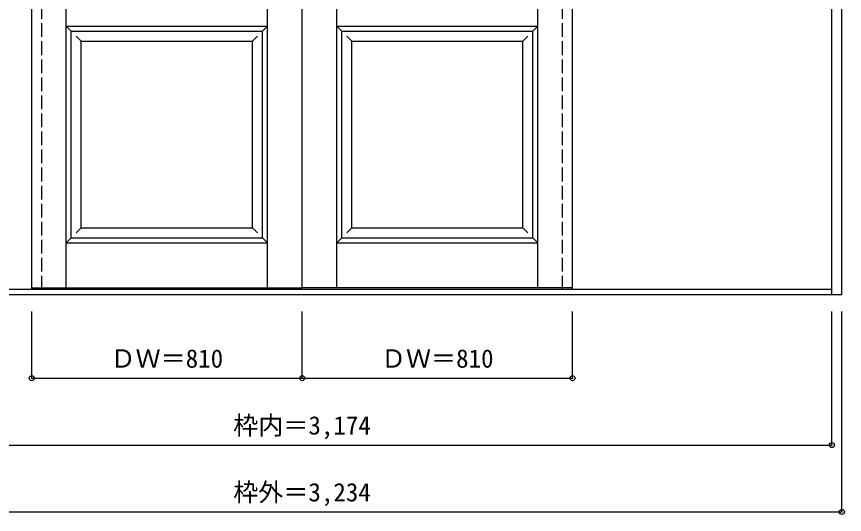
# Model space of a CAD drawing. Units: millimetres, scale not verified. Extents: x -2126 to 1660, y -1991 to 921.
# Drawn here: x -820 to 1660, y -1991 to -502 of the extents above; entities that cross this region are included whole.
import ezdxf
from ezdxf.enums import TextEntityAlignment as Align

# ---------------------------------------------------------------- set-up
doc = ezdxf.new("R2010")
doc.units = ezdxf.units.MM
doc.header["$LTSCALE"] = 30
doc.header["$PDMODE"] = 32
doc.header["$PDSIZE"] = 15
doc.linetypes.add('DASHED1', pattern=[1.8, 1.2, -0.6])
doc.layers.add('0-0', color=4, linetype='DASHED1')
doc.layers.add('0-1_寸法', color=7, linetype='Continuous')
doc.styles.add('ＭＳ ゴシック', font='')
doc.styles.get('ＭＳ ゴシック').set_extended_font_data('MS Gothic')

msp = doc.modelspace()

# ---------------------------------------------------------------- linework, layer by layer
at = {"layer": '0-0', "color": 3, "linetype": 'Continuous'}
for p, q in [((1622.33, -1333.65), (1622.33, 913.35)), ((1652.33, -1333.65), (1652.33, 913.35)), ((-774.67, -1313.65), (-774.67, 869.35)), ((35.33, -1313.65), (35.33, 869.35)), ((845.33, -1313.65), (845.33, 869.35)), ((-656.17, -545.65), (-83.17, -545.65)), ((-656.17, -1163.65), (-656.17, -545.65)), ((-83.17, -1163.65), (-83.17, -545.65)), ((153.83, -545.65), (726.83, -545.65)), ((153.83, -1163.65), (153.83, -545.65)), ((726.83, -1163.65), (726.83, -545.65)), ((-656.17, -1163.65), (-83.17, -1163.65)), ((153.83, -1163.65), (726.83, -1163.65)), ((-774.67, -1313.65), (35.33, -1313.65)), ((845.33, -1313.65), (35.33, -1313.65)), ((1652.33, -1333.65), (-1581.67, -1333.65)), ((1622.33, -1318.65), (-1551.67, -1318.65))]:
    msp.add_line(p, q, dxfattribs=at)
at = {"layer": '0-0'}
for p, q in [((-774.67, -1318.65), (-774.67, 877.35)), ((-744.67, -1318.65), (-744.67, 877.35)), ((-744.67, -1313.65), (-744.67, 869.35)), ((815.33, -1318.65), (815.33, 877.35)), ((815.33, -1313.65), (815.33, 869.35)), ((845.33, -1318.65), (845.33, 877.35))]:
    msp.add_line(p, q, dxfattribs=at)
at = {"layer": '0-0', "color": 7, "linetype": 'Continuous'}
for p, q in [((-671.17, -1313.65), (-671.17, 869.35)), ((-68.17, -1313.65), (-68.17, 869.35)), ((138.83, -1313.65), (138.83, 869.35)), ((741.83, -1313.65), (741.83, 869.35)), ((-671.17, -530.65), (-656.17, -545.65)), ((-671.17, -530.65), (-68.17, -530.65)), ((-68.17, -530.65), (-83.17, -545.65)), ((138.83, -530.65), (153.83, -545.65)), ((138.83, -530.65), (741.83, -530.65)), ((741.83, -530.65), (726.83, -545.65)), ((-641.17, -560.65), (-626.17, -575.65)), ((-98.17, -560.65), (-113.17, -575.65)), ((168.83, -560.65), (183.83, -575.65)), ((711.83, -560.65), (696.83, -575.65)), ((-626.17, -1133.65), (-626.17, -575.65)), ((-626.17, -575.65), (-113.17, -575.65)), ((-113.17, -1133.65), (-113.17, -575.65)), ((183.83, -1133.65), (183.83, -575.65)), ((183.83, -575.65), (696.83, -575.65)), ((696.83, -1133.65), (696.83, -575.65)), ((-626.17, -1133.65), (-641.17, -1148.65)), ((-626.17, -1133.65), (-113.17, -1133.65)), ((-113.17, -1133.65), (-98.17, -1148.65)), ((183.83, -1133.65), (168.83, -1148.65)), ((183.83, -1133.65), (696.83, -1133.65)), ((696.83, -1133.65), (711.83, -1148.65)), ((-656.17, -1163.65), (-671.17, -1178.65)), ((-83.17, -1163.65), (-68.17, -1178.65)), ((153.83, -1163.65), (138.83, -1178.65)), ((726.83, -1163.65), (741.83, -1178.65)), ((-671.17, -1178.65), (-68.17, -1178.65)), ((138.83, -1178.65), (741.83, -1178.65))]:
    msp.add_line(p, q, dxfattribs=at)
at = {"layer": '0-1_寸法', "color": 4}
for p, q in [((-774.67, -1583.65), (-774.67, -1383.65)), ((35.33, -1583.65), (35.33, -1383.65)), ((845.33, -1583.65), (845.33, -1383.65)), ((-774.67, -1583.65), (845.33, -1583.65))]:
    msp.add_line(p, q, dxfattribs=at)
for points in [[(-1581.67, -1983.65), (1652.33, -1983.65), (1652.33, -1383.65)], [(-1551.67, -1783.65), (1622.33, -1783.65), (1622.33, -1383.65)]]:
    msp.add_lwpolyline(points, dxfattribs=at)
at = {"layer": '0-1_寸法'}
for p in [(-774.67, -1583.65), (35.33, -1583.65), (845.33, -1583.65), (1622.33, -1783.65), (1652.33, -1983.65)]:
    msp.add_point(p, dxfattribs=at)

# ---------------------------------------------------------------- texts
at = {"layer": '0-1_寸法', "style": 'ＭＳ ゴシック'}
for s, p in [('ＤＷ＝810', (-538.42, -1568.65)), ('ＤＷ＝810', (271.58, -1568.65)), ('枠内＝3,174', (-170.92, -1768.65)), ('枠外＝3,234', (-170.92, -1968.65))]:
    msp.add_text(s, height=54.99, dxfattribs=at).set_placement(p, align=Align.BOTTOM_LEFT)

doc.saveas('drawing.dxf')
